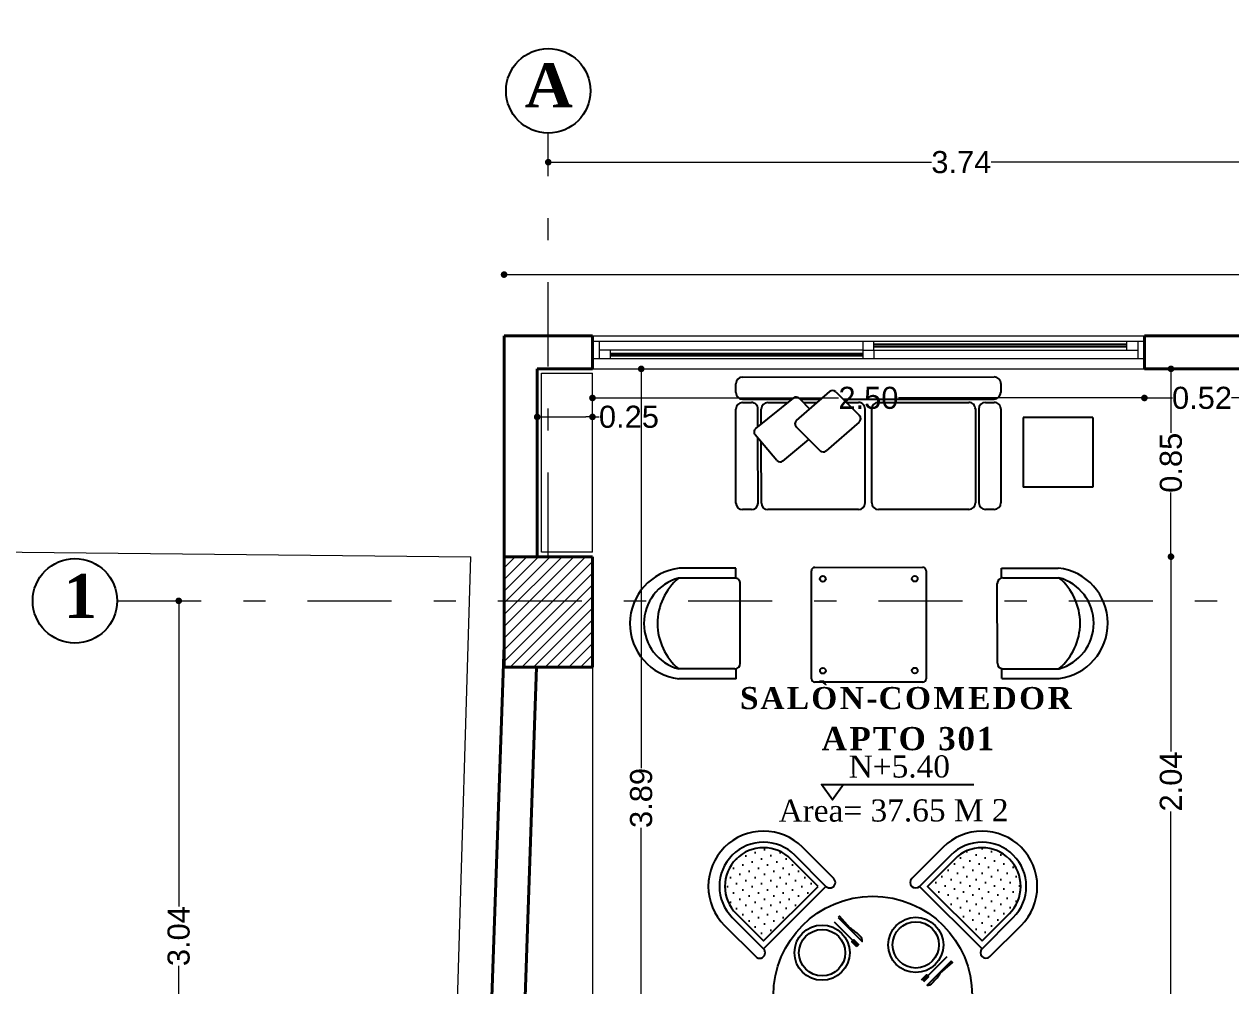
# Model space of a CAD drawing. Header units: inches. Extents: x 2908 to 3459, y -3172 to -55.
# Drawn here: x 3277.41 to 3282.87, y -194.65 to -190.29 of the extents above; entities that cross this region are included whole.
import ezdxf

# ---------------------------------------------------------------- set-up
doc = ezdxf.new("R2010")
doc.units = ezdxf.units.IN
doc.header["$MEASUREMENT"] = 0
doc.linetypes.add('DASHDOT', pattern=[25.4, 12.7, -6.35, 0, -6.35])
for name, color, linetype, lineweight in [('Capa2', 1, 'Continuous', 25), ('COTA', 1, 'Continuous', 9), ('COTAS 01', 1, 'Continuous', 25), ('E-EJES', 1, 'DASHDOT', 5), ('Estructura', 1, 'Continuous', 40), ('linea de linderos', 3, 'Continuous', 30), ('MARCOS VENTANAS', 147, 'Continuous', 18), ('muebles madera', 44, 'Continuous', 18), ('muros 2', 5, 'Continuous', 40), ('muros bajitos', 4, 'Continuous', 15)]:
    doc.layers.add(name, color=color, linetype=linetype, lineweight=lineweight)
for name, color, linetype in [('MUE', 124, 'Continuous'), ('TEXTO', 4, 'Continuous'), ('VIDRIOS', 130, 'Continuous')]:
    doc.layers.add(name, color=color, linetype=linetype)
doc.styles.add('Arial new', font='arial.ttf')
doc.styles.add('CONSTRUCTORA', font='times.ttf', dxfattribs={"height": 0.3})
doc.dimstyles.new('GUS', dxfattribs={"dimtxt": 0.1, "dimasz": 0.03, "dimexe": 0.05, "dimexo": 0.05, "dimgap": 0.005, "dimtad": 0, "dimzin": 1, "dimdsep": 46, "dimtxsty": 'Arial new', "dimblk": 'DOT', "dimcen": 0.01, "dimse1": 1, "dimse2": 1, "dimclrd": 1, "dimclre": 252, "dimclrt": 1, "dimaunit": 1, "dimadec": 0, "dimazin": 2, "dimtfac": 1, "dimtmove": 0, "dimatfit": 2, "dimldrblk": 'ARCHTICK', "dimfxl": 1, "dimlwd": -1, "dimlwe": -1, "dimarcsym": 1})

# ---------------------------------------------------------------- blocks, each defined once
blk = doc.blocks.new('comedor')
at = {"layer": 'MUE', "linetype": 'Continuous'}
h = blk.add_hatch(dxfattribs=at)
h.set_pattern_fill('DOTS', color=256, scale=0.025, angle=180, style=0)
h.set_pattern_definition([(135, (2247.244684, 415.730582), (0.01403165, 0.0420949506), [0, -0.0396875])])
edge = h.paths.add_edge_path()
edge.add_line((2400.6479, 630.7838), (2400.5241, 630.9075))
edge.add_arc((2400.4004, 630.7838), 0.175, 45, 135)
edge.add_arc((2400.4004, 630.7838), 0.175, 135, 225)
edge.add_line((2400.2766, 630.6601), (2400.4004, 630.5363))
edge.add_line((2400.4004, 630.5363), (2400.6479, 630.7838))
h = blk.add_hatch(dxfattribs=at)
h.set_pattern_fill('DOTS', color=256, scale=0.025, angle=270, style=0)
h.set_pattern_definition([(45, (2186.337118, 783.939512), (0.0420949506, -0.01403165), [0, -0.0396875])])
edge = h.paths.add_edge_path()
edge.add_line((2401.3903, 630.5363), (2401.5141, 630.6601))
edge.add_arc((2401.3903, 630.7838), 0.175, 315, 405)
edge.add_arc((2401.3903, 630.7838), 0.175, 45, 135)
edge.add_line((2401.2666, 630.9075), (2401.1429, 630.7838))
edge.add_line((2401.1429, 630.7838), (2401.3903, 630.5363))
h = blk.add_hatch(dxfattribs=at)
h.set_pattern_fill('DOTS', color=256, scale=0.025, angle=450, style=0)
h.set_pattern_definition([(225, (2615.453614, 476.63815), (-0.0420949506, 0.01403165), [0, -0.0396875])])
edge = h.paths.add_edge_path()
edge.add_line((2400.4004, 630.0413), (2400.2766, 629.9176))
edge.add_arc((2400.4004, 629.7939), 0.175, 135, 225)
edge.add_arc((2400.4004, 629.7939), 0.175, 225, 315)
edge.add_line((2400.5241, 629.6701), (2400.6479, 629.7939))
edge.add_line((2400.6479, 629.7939), (2400.4004, 630.0413))
h = blk.add_hatch(dxfattribs=at)
h.set_pattern_fill('DOTS', color=256, scale=0.025, angle=360, style=0)
h.set_pattern_definition([(315, (2554.546047, 844.84708), (-0.01403165, -0.0420949506), [0, -0.0396875])])
edge = h.paths.add_edge_path()
edge.add_line((2401.1429, 629.7939), (2401.2666, 629.6701))
edge.add_arc((2401.3903, 629.7939), 0.175, 225, 315)
edge.add_arc((2401.3903, 629.7939), 0.175, 315, 405)
edge.add_line((2401.5141, 629.9176), (2401.3903, 630.0413))
edge.add_line((2401.3903, 630.0413), (2401.1429, 629.7939))
for p, q in [((2400.7197, 630.6236), (2400.8059, 630.5374)), ((2400.8043, 630.5359), (2400.8269, 630.5133)), ((2400.8067, 630.5382), (2400.8293, 630.5156)), ((2401.2301, 630.4645), (2401.1439, 630.3783)), ((2401.1424, 630.3799), (2401.1198, 630.3573)), ((2401.1448, 630.3775), (2401.1222, 630.3549)), ((2400.5606, 630.1131), (2400.6468, 630.1993)), ((2400.646, 630.2002), (2400.6685, 630.2228)), ((2400.6483, 630.1978), (2400.6709, 630.2204)), ((2400.984, 630.0394), (2400.9614, 630.062)), ((2400.9864, 630.0418), (2400.9638, 630.0644)), ((2401.0711, 629.9541), (2400.9849, 630.0403))]:
    blk.add_line(p, q, dxfattribs=at)
for points in [[(2400.7186, 630.8192), (2400.5772, 630.9606, 0.414214), (2400.2236, 630.9606, 0.414214), (2400.2236, 630.607), (2400.365, 630.4656)], [(2401.4257, 630.4656), (2401.5671, 630.607, 0.414214), (2401.5671, 630.9606, 0.414214), (2401.2136, 630.9606), (2401.0721, 630.8192)], [(2400.365, 630.1121), (2400.2236, 629.9706, 0.414214), (2400.2236, 629.6171, 0.414214), (2400.5772, 629.6171), (2400.7186, 629.7585)], [(2401.0721, 629.7585), (2401.2136, 629.6171, 0.414214), (2401.5671, 629.6171, 0.414214), (2401.5671, 629.9706), (2401.4257, 630.1121)]]:
    blk.add_lwpolyline(points, format="xyb", dxfattribs=at)
for points in [[(2400.6832, 630.7838), (2400.5418, 630.9252, 0.414214), (2400.259, 630.9252), (2400.259, 630.9252, 0.414214), (2400.259, 630.6424), (2400.4004, 630.501)], [(2400.6479, 630.7838), (2400.5241, 630.9075, 0.414214), (2400.2766, 630.9075, 0.414214), (2400.2766, 630.6601), (2400.4004, 630.5363)], [(2401.3903, 630.501), (2401.5318, 630.6424, 0.414214), (2401.5318, 630.9252), (2401.5318, 630.9252, 0.414214), (2401.2489, 630.9252), (2401.1075, 630.7838)], [(2401.3903, 630.5363), (2401.5141, 630.6601, 0.414214), (2401.5141, 630.9075, 0.414214), (2401.2666, 630.9075), (2401.1429, 630.7838)], [(2400.7391, 630.643), (2400.8478, 630.5343, 0.052118), (2400.8461, 630.5468, 0.114387), (2400.8435, 630.5519, 0.02315), (2400.8342, 630.5621, 0.020625), (2400.8229, 630.5726, 0.012056), (2400.8052, 630.5868, 0.026732), (2400.7967, 630.5926, 0.058467), (2400.7934, 630.5942), (2400.7451, 630.649)], [(2401.2496, 630.4451), (2401.1409, 630.3364, 0.052118), (2401.1533, 630.3381, 0.114387), (2401.1585, 630.3407, 0.02315), (2401.1686, 630.35, 0.020625), (2401.1791, 630.3613, 0.012056), (2401.1934, 630.379, 0.026732), (2401.1992, 630.3875, 0.058467), (2401.2007, 630.3908), (2401.2556, 630.4391)], [(2400.5412, 630.1325), (2400.6499, 630.2412, 0.052118), (2400.6374, 630.2396, 0.114387), (2400.6323, 630.237, 0.02315), (2400.6221, 630.2277, 0.020625), (2400.6116, 630.2163, 0.012056), (2400.5974, 630.1987, 0.026732), (2400.5916, 630.1902, 0.058467), (2400.59, 630.1868), (2400.5352, 630.1386)], [(2400.4004, 630.0767), (2400.259, 629.9353, 0.414214), (2400.259, 629.6524), (2400.259, 629.6524, 0.414214), (2400.5418, 629.6524), (2400.6832, 629.7939)], [(2400.4004, 630.0413), (2400.2766, 629.9176, 0.414214), (2400.2766, 629.6701, 0.414214), (2400.5241, 629.6701), (2400.6479, 629.7939)], [(2401.0517, 629.9346), (2400.943, 630.0433, 0.052118), (2400.9446, 630.0309, 0.114387), (2400.9472, 630.0257, 0.02315), (2400.9565, 630.0156, 0.020625), (2400.9679, 630.0051, 0.012056), (2400.9855, 629.9908, 0.026732), (2400.994, 629.985, 0.058467), (2400.9974, 629.9835), (2401.0456, 629.9286)], [(2401.1075, 629.7939), (2401.2489, 629.6524, 0.414214), (2401.5318, 629.6524), (2401.5318, 629.6524, 0.414214), (2401.5318, 629.9353), (2401.3903, 630.0767)], [(2401.1429, 629.7939), (2401.2666, 629.6701, 0.414214), (2401.5141, 629.6701, 0.414214), (2401.5141, 629.9176), (2401.3903, 630.0413)]]:
    blk.add_lwpolyline(points, format="xyb", close=True, dxfattribs=at)
for points in [[(2400.8236, 630.5099), (2400.801, 630.5325), (2400.8059, 630.5374), (2400.8101, 630.5416), (2400.8327, 630.519)], [(2401.1165, 630.3606), (2401.1391, 630.3832), (2401.1439, 630.3783), (2401.1481, 630.3741), (2401.1255, 630.3515)], [(2400.6743, 630.2171), (2400.6517, 630.1945), (2400.6468, 630.1993), (2400.6426, 630.2035), (2400.6652, 630.2261)], [(2400.9671, 630.0677), (2400.9897, 630.0451), (2400.9849, 630.0403), (2400.9807, 630.0361), (2400.9581, 630.0587)]]:
    blk.add_lwpolyline(points, dxfattribs=at)
for centre, radius in [((2400.8954, 630.2888), 0.45), ((2401.0899, 630.5186), 0.125), ((2401.0899, 630.5186), 0.105), ((2400.6656, 630.4833), 0.125), ((2400.6656, 630.4833), 0.105), ((2401.1251, 630.0943), 0.125), ((2401.1251, 630.0943), 0.105), ((2400.7009, 630.0591), 0.125), ((2400.7009, 630.0591), 0.105)]:
    blk.add_circle(centre, radius, dxfattribs=at)
for centre, start, end in [((2400.7009, 630.8015), 225, 45), ((2401.0898, 630.8015), 135, 315), ((2400.3827, 630.4833), 225, 45), ((2401.408, 630.4833), 135, 315), ((2400.3827, 630.0944), 315, 135), ((2401.408, 630.0944), 45, 225), ((2400.7009, 629.7762), 315, 135), ((2401.0898, 629.7762), 45, 225)]:
    blk.add_arc(centre, 0.025, start, end, dxfattribs=at)
blk = doc.blocks.new('_Dot')
at = {"color": 0, "linetype": 'ByBlock', "lineweight": -2}
blk.add_line((-0.5, 0), (-1, 0), dxfattribs=at)
at = {"color": 0, "linetype": 'ByBlock', "const_width": 0.5}
blk.add_lwpolyline([(-0.25, 0, 1), (0.25, 0, 1)], format="xyb", close=True, dxfattribs=at)
blk = doc.blocks.new('*D5009')
at = {"layer": 'COTA', "color": 1, "linetype": 'Continuous', "transparency": 16777216}
for p, q in [((3280.2013, -191.8824), (3280.2013, -193.6607)), ((3280.2013, -195.709), (3280.2013, -193.9306))]:
    blk.add_line(p, q, dxfattribs=at)
at = {"layer": 'Defpoints', "color": 0, "transparency": 16777216}
for p in [(3279.9805, -191.8524), (3279.9805, -195.739), (3280.2013, -195.739)]:
    blk.add_point(p, dxfattribs=at)
at = {"layer": 'COTA', "color": 1, "transparency": 16777216, "xscale": 0.03, "yscale": 0.03, "zscale": 0.03}
for p, rotation in [((3280.2013, -191.8524), 90), ((3280.2013, -195.739), 270)]:
    blk.add_blockref('_Dot', p, dxfattribs=dict(at, rotation=rotation))
at = {"layer": 'COTA', "color": 1, "transparency": 16777216, "insert": (3280.2013, -193.7957), "char_height": 0.1, "attachment_point": 5, "rotation": 90, "style": 'Arial new'}
blk.add_mtext('3.89', dxfattribs=at)
blk = doc.blocks.new('_ArchTick')
at = {"color": 0, "linetype": 'ByBlock', "const_width": 0.15}
blk.add_lwpolyline([(-0.5, -0.5), (0.5, 0.5)], dxfattribs=at)
blk = doc.blocks.new('*D5037')
at = {"layer": 'COTA', "color": 1, "linetype": 'Continuous', "transparency": 16777216}
for p, q in [((3279.7602, -192.07), (3279.9505, -192.07)), ((3279.9805, -192.07), (3280.0105, -192.07))]:
    blk.add_line(p, q, dxfattribs=at)
at = {"layer": 'Defpoints', "color": 0, "transparency": 16777216}
for p in [(3279.7302, -191.8524), (3279.9805, -191.8524), (3279.9805, -192.07)]:
    blk.add_point(p, dxfattribs=at)
at = {"layer": 'COTA', "color": 1, "transparency": 16777216, "xscale": 0.03, "yscale": 0.03, "zscale": 0.03, "rotation": 180}
blk.add_blockref('_Dot', (3279.7302, -192.07), dxfattribs=at)
at = {"layer": 'COTA', "color": 1, "transparency": 16777216, "xscale": 0.03, "yscale": 0.03, "zscale": 0.03}
blk.add_blockref('_Dot', (3279.9805, -192.07), dxfattribs=at)
at = {"layer": 'COTA', "color": 1, "transparency": 16777216, "insert": (3280.1457, -192.07), "char_height": 0.1, "attachment_point": 5, "style": 'Arial new'}
blk.add_mtext('0.25', dxfattribs=at)
blk = doc.blocks.new('*D5038')
at = {"layer": 'COTA', "color": 1, "linetype": 'Continuous', "transparency": 16777216}
for p, q in [((3280.0105, -191.9843), (3281.0949, -191.9843)), ((3282.4505, -191.9843), (3281.366, -191.9843))]:
    blk.add_line(p, q, dxfattribs=at)
at = {"layer": 'Defpoints', "color": 0, "transparency": 16777216}
for p in [(3279.9805, -191.8524), (3282.4805, -191.8524), (3282.4805, -191.9843)]:
    blk.add_point(p, dxfattribs=at)
at = {"layer": 'COTA', "color": 1, "transparency": 16777216, "xscale": 0.03, "yscale": 0.03, "zscale": 0.03, "rotation": 180}
blk.add_blockref('_Dot', (3279.9805, -191.9843), dxfattribs=at)
at = {"layer": 'COTA', "color": 1, "transparency": 16777216, "xscale": 0.03, "yscale": 0.03, "zscale": 0.03}
blk.add_blockref('_Dot', (3282.4805, -191.9843), dxfattribs=at)
at = {"layer": 'COTA', "color": 1, "transparency": 16777216, "insert": (3281.2305, -191.9843), "char_height": 0.1, "attachment_point": 5, "style": 'Arial new'}
blk.add_mtext('2.50', dxfattribs=at)
blk = doc.blocks.new('*D5039')
at = {"layer": 'COTA', "color": 1, "linetype": 'Continuous', "transparency": 16777216}
for p, q in [((3282.5105, -191.9843), (3282.607, -191.9843)), ((3282.9722, -191.9843), (3282.8757, -191.9843))]:
    blk.add_line(p, q, dxfattribs=at)
at = {"layer": 'Defpoints', "color": 0, "transparency": 16777216}
for p in [(3282.4805, -191.8523), (3283.0022, -191.8529), (3283.0022, -191.9843)]:
    blk.add_point(p, dxfattribs=at)
at = {"layer": 'COTA', "color": 1, "transparency": 16777216, "xscale": 0.03, "yscale": 0.03, "zscale": 0.03, "rotation": 180}
blk.add_blockref('_Dot', (3282.4805, -191.9843), dxfattribs=at)
at = {"layer": 'COTA', "color": 1, "transparency": 16777216, "xscale": 0.03, "yscale": 0.03, "zscale": 0.03}
blk.add_blockref('_Dot', (3283.0022, -191.9843), dxfattribs=at)
at = {"layer": 'COTA', "color": 1, "transparency": 16777216, "insert": (3282.7413, -191.9843), "char_height": 0.1, "attachment_point": 5, "style": 'Arial new'}
blk.add_mtext('0.52', dxfattribs=at)
blk = doc.blocks.new('*D5040')
at = {"layer": 'COTA', "color": 1, "linetype": 'Continuous', "transparency": 16777216}
for p, q in [((3282.6008, -192.7329), (3282.6008, -193.5854)), ((3282.6008, -194.709), (3282.6008, -193.8565))]:
    blk.add_line(p, q, dxfattribs=at)
at = {"layer": 'Defpoints', "color": 0, "transparency": 16777216}
for p in [(3282.6008, -192.7029), (3282.8722, -192.7029), (3282.8722, -194.739)]:
    blk.add_point(p, dxfattribs=at)
at = {"layer": 'COTA', "color": 1, "transparency": 16777216, "xscale": 0.03, "yscale": 0.03, "zscale": 0.03}
for p, rotation in [((3282.6008, -192.7029), 90), ((3282.6008, -194.739), 270)]:
    blk.add_blockref('_Dot', p, dxfattribs=dict(at, rotation=rotation))
at = {"layer": 'COTA', "color": 1, "transparency": 16777216, "insert": (3282.6008, -193.7209), "char_height": 0.1, "attachment_point": 5, "rotation": 90, "style": 'Arial new'}
blk.add_mtext('2.04', dxfattribs=at)
blk = doc.blocks.new('*D5041')
at = {"layer": 'COTA', "color": 1, "linetype": 'Continuous', "transparency": 16777216}
for p, q in [((3282.6008, -191.8824), (3282.6008, -192.1424)), ((3282.6008, -192.6729), (3282.6008, -192.4129))]:
    blk.add_line(p, q, dxfattribs=at)
at = {"layer": 'Defpoints', "color": 0, "transparency": 16777216}
for p in [(3282.6008, -191.8524), (3282.8722, -191.8524), (3282.8722, -192.7029)]:
    blk.add_point(p, dxfattribs=at)
at = {"layer": 'COTA', "color": 1, "transparency": 16777216, "xscale": 0.03, "yscale": 0.03, "zscale": 0.03}
for p, rotation in [((3282.6008, -191.8524), 90), ((3282.6008, -192.7029), 270)]:
    blk.add_blockref('_Dot', p, dxfattribs=dict(at, rotation=rotation))
at = {"layer": 'COTA', "color": 1, "transparency": 16777216, "insert": (3282.6008, -192.2777), "char_height": 0.1, "attachment_point": 5, "rotation": 90, "style": 'Arial new'}
blk.add_mtext('0.85', dxfattribs=at)
blk = doc.blocks.new('*D5044')
at = {"layer": 'COTA', "color": 1, "linetype": 'Continuous', "transparency": 16777216}
for p, q in [((3279.6102, -191.4256), (3282.9217, -191.4256)), ((3286.5043, -191.4256), (3283.1928, -191.4256))]:
    blk.add_line(p, q, dxfattribs=at)
at = {"layer": 'Defpoints', "color": 0, "transparency": 16777216}
for p in [(3286.5343, -191.4256), (3279.5802, -191.7024), (3286.5343, -191.8524)]:
    blk.add_point(p, dxfattribs=at)
at = {"layer": 'COTA', "color": 1, "transparency": 16777216, "xscale": 0.03, "yscale": 0.03, "zscale": 0.03, "rotation": 180}
blk.add_blockref('_Dot', (3279.5802, -191.4256), dxfattribs=at)
at = {"layer": 'COTA', "color": 1, "transparency": 16777216, "xscale": 0.03, "yscale": 0.03, "zscale": 0.03}
blk.add_blockref('_Dot', (3286.5343, -191.4256), dxfattribs=at)
at = {"layer": 'COTA', "color": 1, "transparency": 16777216, "insert": (3283.0572, -191.4256), "char_height": 0.1, "attachment_point": 5, "style": 'Arial new'}
blk.add_mtext('6.95', dxfattribs=at)
blk = doc.blocks.new('*D5046')
at = {"layer": 'COTA', "color": 1, "linetype": 'Continuous', "transparency": 16777216}
for p, q in [((3279.8103, -190.9167), (3281.5167, -190.9167)), ((3283.4923, -190.9167), (3281.7859, -190.9167))]:
    blk.add_line(p, q, dxfattribs=at)
at = {"layer": 'Defpoints', "color": 0, "transparency": 16777216}
for p in [(3279.7803, -190.7846), (3283.5223, -190.7846), (3283.5223, -190.9167)]:
    blk.add_point(p, dxfattribs=at)
at = {"layer": 'COTA', "color": 1, "transparency": 16777216, "xscale": 0.03, "yscale": 0.03, "zscale": 0.03, "rotation": 180}
blk.add_blockref('_Dot', (3279.7803, -190.9167), dxfattribs=at)
at = {"layer": 'COTA', "color": 1, "transparency": 16777216, "xscale": 0.03, "yscale": 0.03, "zscale": 0.03}
blk.add_blockref('_Dot', (3283.5223, -190.9167), dxfattribs=at)
at = {"layer": 'COTA', "color": 1, "transparency": 16777216, "insert": (3281.6513, -190.9167), "char_height": 0.1, "attachment_point": 5, "style": 'Arial new'}
blk.add_mtext('3.74', dxfattribs=at)
blk = doc.blocks.new('*D5047')
at = {"layer": 'COTA', "color": 1, "linetype": 'Continuous', "transparency": 16777216}
for p, q in [((3278.1066, -192.9329), (3278.1066, -194.2866)), ((3278.1066, -195.9095), (3278.1066, -194.5558))]:
    blk.add_line(p, q, dxfattribs=at)
at = {"layer": 'Defpoints', "color": 0, "transparency": 16777216}
for p in [(3277.8279, -192.9029), (3277.8279, -195.9395), (3278.1066, -195.9395)]:
    blk.add_point(p, dxfattribs=at)
at = {"layer": 'COTA', "color": 1, "transparency": 16777216, "xscale": 0.03, "yscale": 0.03, "zscale": 0.03}
for p, rotation in [((3278.1066, -192.9029), 90), ((3278.1066, -195.9395), 270)]:
    blk.add_blockref('_Dot', p, dxfattribs=dict(at, rotation=rotation))
at = {"layer": 'COTA', "color": 1, "transparency": 16777216, "insert": (3278.1066, -194.4212), "char_height": 0.1, "attachment_point": 5, "rotation": 90, "style": 'Arial new'}
blk.add_mtext('3.04', dxfattribs=at)
blk = doc.blocks.new('ESTRUCTURA 5')
at = {"layer": 'muros bajitos'}
h = blk.add_hatch(dxfattribs=at)
h.set_pattern_fill('ANSI31', color=256, scale=0.3, style=0)
h.set_pattern_definition([(45, (54.95985, -41.92863), (-0.0265165043, 0.0265165043), [])])
h.paths.add_polyline_path([(3330.5196, -189.1669), (3330.5196, -188.6669), (3330.1193, -188.6669), (3330.1193, -189.1669)])
at = {"layer": 'Estructura'}
for p, q in [((3330.5196, -188.6669), (3330.1193, -188.6669)), ((3330.1193, -188.6669), (3330.1193, -189.1669)), ((3330.5196, -188.6669), (3330.5196, -189.1669)), ((3330.5196, -189.1669), (3330.1193, -189.1669))]:
    blk.add_line(p, q, dxfattribs=at)
at = {"layer": 'muros bajitos'}
for p, q in [((3330.5196, -188.6669), (3330.1193, -188.6669)), ((3330.1193, -188.6669), (3330.1193, -189.1669)), ((3330.5196, -188.6669), (3330.5196, -189.1669))]:
    blk.add_line(p, q, dxfattribs=at)

msp = doc.modelspace()

# ---------------------------------------------------------------- hatches: boundary and pattern name
at = {"layer": 'muebles madera'}
h = msp.add_hatch(dxfattribs=at)
h.set_pattern_fill('LINE', color=256, scale=0.3, style=0)
h.paths.add_polyline_path([(3283.5223, -193.2179), (3283.3022, -193.2179), (3283.3022, -192.9029), (3283.0422, -192.9029), (3283.0422, -194.569), (3283.5223, -194.569)])
h.paths.add_polyline_path([(3283.4661, -193.8313, -1), (3283.269, -193.8313, -1)], flags=16)
h.paths.add_polyline_path([(3283.6222, -193.2179), (3283.5223, -193.2179), (3283.5223, -194.569), (3283.6222, -194.569)])
h.paths.add_polyline_path([(3282.6546, -193.7739), (3282.7887, -193.7739), (3282.7887, -193.9239), (3282.6547, -193.9239)], flags=9)
h.paths.add_polyline_path([(3282.6242, -193.729), (3282.7622, -193.729), (3282.7622, -193.8812), (3282.6242, -193.8813)], flags=9)

# ---------------------------------------------------------------- linework, layer by layer
at = {"layer": 'Capa2'}
for centre in [(3279.7803, -190.5934), (3277.6366, -192.9029)]:
    msp.add_circle(centre, 0.1912, dxfattribs=at)
at = {"layer": 'E-EJES', "ltscale": 0.03}
for p, q in [((3279.7803, -192.7034), (3279.7803, -190.7846)), ((3277.8279, -192.9029), (3293.0976, -192.9029))]:
    msp.add_line(p, q, dxfattribs=at)
at = {"layer": 'MARCOS VENTANAS'}
for p, q in [((3279.9805, -191.7275), (3282.4805, -191.7275)), ((3280.0105, -191.7275), (3280.0105, -191.8075)), ((3280.0105, -191.7275), (3280.0105, -191.8075)), ((3281.2055, -191.7275), (3281.2055, -191.7675)), ((3281.2055, -191.7275), (3281.2055, -191.7675)), ((3281.2555, -191.7675), (3281.2555, -191.7275)), ((3282.4005, -191.7675), (3282.4005, -191.7275)), ((3282.4505, -191.7275), (3282.4505, -191.8075)), ((3282.4505, -191.7275), (3282.4505, -191.8075)), ((3281.2055, -191.7675), (3280.0105, -191.7675)), ((3280.0605, -191.7675), (3280.0605, -191.8075)), ((3281.2055, -191.7675), (3281.2055, -191.8075)), ((3281.2055, -191.7675), (3281.2555, -191.7675)), ((3281.2055, -191.7675), (3281.2555, -191.7675)), ((3281.2555, -191.7675), (3282.4505, -191.7675)), ((3281.2555, -191.7675), (3281.2555, -191.8075)), ((3282.4805, -191.8075), (3279.9805, -191.8075))]:
    msp.add_line(p, q, dxfattribs=at)
at = {"layer": 'MUE', "linetype": 'Continuous'}
for p, q in [((3280.6601, -191.8899), (3281.8001, -191.8891)), ((3280.6601, -191.8899), (3281.8001, -191.8891)), ((3280.6302, -191.96), (3280.6301, -191.92)), ((3280.6302, -191.96), (3280.6301, -191.92)), ((3281.8301, -191.919), (3281.8302, -191.959)), ((3281.8301, -191.919), (3281.8302, -191.959)), ((3280.6602, -191.9899), (3280.8855, -191.9898)), ((3280.6602, -192.0049), (3280.7002, -192.0049)), ((3280.7202, -192.1231), (3280.8916, -191.9849)), ((3280.7752, -192.0049), (3280.8669, -192.0048)), ((3280.9047, -192.0865), (3281.055, -191.9555)), ((3280.9185, -191.9865), (3280.9646, -192.0343)), ((3280.9216, -191.9897), (3281.0158, -191.9897)), ((3280.9361, -192.0047), (3280.9986, -192.0047)), ((3281.0823, -191.9564), (3281.1896, -192.0639)), ((3281.1154, -191.9896), (3281.8002, -191.9891)), ((3281.1304, -192.0046), (3281.1852, -192.0045)), ((3281.2752, -192.0045), (3281.6852, -192.0041)), ((3281.7602, -192.0041), (3281.8002, -192.0041)), ((3280.6305, -192.46), (3280.6302, -192.035)), ((3280.7303, -192.115), (3280.7302, -192.0349)), ((3280.7453, -192.1029), (3280.7452, -192.0349)), ((3281.2155, -192.4595), (3281.2152, -192.0345)), ((3281.2455, -192.4595), (3281.2452, -192.0345)), ((3281.7152, -192.0341), (3281.7155, -192.4591)), ((3281.7302, -192.0341), (3281.7305, -192.4591)), ((3281.8302, -192.034), (3281.8305, -192.459)), ((3281.0118, -192.2231), (3280.9038, -192.1157)), ((3281.1886, -192.0931), (3281.0391, -192.2239)), ((3282.2465, -192.0729), (3281.9315, -192.0732)), ((3281.9315, -192.0732), (3281.9317, -192.3882)), ((3282.2465, -192.0729), (3282.2467, -192.3879)), ((3280.8152, -192.2671), (3280.7175, -192.1516)), ((3280.7305, -192.4599), (3280.7303, -192.1668)), ((3280.7455, -192.4599), (3280.7453, -192.1845)), ((3280.8432, -192.2697), (3280.9611, -192.1727)), ((3282.2467, -192.3879), (3281.9317, -192.3882)), ((3280.7006, -192.4899), (3280.6606, -192.4899)), ((3281.1856, -192.4895), (3280.7756, -192.4899)), ((3281.6856, -192.4891), (3281.2756, -192.4895)), ((3281.8006, -192.4891), (3281.7606, -192.4891)), ((3280.6304, -192.7555), (3280.3735, -192.7557)), ((3280.6305, -192.8), (3280.6304, -192.7555)), ((3280.9724, -193.2558), (3280.9721, -192.767)), ((3280.9877, -192.7514), (3281.4765, -192.751)), ((3281.4921, -192.7666), (3281.4924, -193.2554)), ((3281.8337, -192.7545), (3282.0906, -192.7543)), ((3281.8337, -192.7991), (3281.8337, -192.7545)), ((3280.6249, -192.7996), (3280.3708, -192.7998)), ((3280.6502, -193.1863), (3280.65, -192.8246)), ((3281.8145, -193.1854), (3281.8143, -192.8237)), ((3281.8392, -192.7987), (3282.0934, -192.7985)), ((3280.6253, -193.2113), (3280.3711, -193.2115)), ((3280.6308, -193.2555), (3280.3711, -193.2557)), ((3280.6308, -193.2555), (3280.6308, -193.2113)), ((3281.8341, -193.2545), (3281.834, -193.2104)), ((3281.8341, -193.2545), (3282.0937, -193.2543)), ((3281.8396, -193.2104), (3282.0937, -193.2102)), ((3281.4769, -193.271), (3280.9881, -193.2714))]:
    msp.add_line(p, q, dxfattribs=at)
for centre in [(3281.0241, -192.8033), (3281.4401, -192.803), (3281.0244, -193.2193), (3281.4404, -193.219)]:
    msp.add_circle(centre, 0.013, dxfattribs=at)
for centre, radius, start, end in [((3280.6601, -191.9199), 0.03, 90.0447, 180.0447), ((3280.6601, -191.9199), 0.03, 90.0447, 180.0447), ((3281.8001, -191.9191), 0.03, 0.0447, 90.0447), ((3281.8001, -191.9191), 0.03, 0.0447, 90.0447), ((3281.0681, -191.9706), 0.02, 44.9624, 131.0797), ((3281.0681, -191.9706), 0.02, 44.9624, 131.0797), ((3280.6602, -191.9599), 0.03, 180.0447, 270.0447), ((3280.6602, -192.0349), 0.03, 90.0447, 180.0447), ((3280.7002, -192.0349), 0.03, 0.0447, 90.0447), ((3280.7752, -192.0349), 0.03, 90.0447, 180.0447), ((3280.9041, -192.0004), 0.02, 43.9713, 128.8996), ((3281.1852, -192.0345), 0.03, 0.0447, 90.0447), ((3281.2752, -192.0345), 0.03, 90.0447, 180.0447), ((3281.6852, -192.0341), 0.03, 0.0447, 90.0447), ((3281.7602, -192.0341), 0.03, 90.0447, 180.0447), ((3281.8002, -191.9591), 0.03, 270.0447, 0.0447), ((3281.8002, -192.0341), 0.03, 0.0447, 90.0447), ((3280.9179, -192.1016), 0.02, 131.0797, 225.1921), ((3281.1755, -192.078), 0.02, 311.1795, 44.9624), ((3280.7327, -192.1387), 0.02, 128.8996, 220.242), ((3281.0259, -192.2089), 0.02, 225.1921, 311.1795), ((3280.8305, -192.2542), 0.02, 220.242, 309.4569), ((3280.6605, -192.4599), 0.03, 180.0447, 270.0447), ((3280.7005, -192.4599), 0.03, 270.0447, 0.0447), ((3280.7755, -192.4599), 0.03, 180.0447, 270.0447), ((3281.1855, -192.4595), 0.03, 270.0447, 0.0447), ((3281.2755, -192.4595), 0.03, 180.0447, 270.0447), ((3281.6855, -192.4591), 0.03, 270.0447, 0.0447), ((3281.7605, -192.4591), 0.03, 180.0447, 270.0447), ((3281.8005, -192.4591), 0.03, 270.0447, 0.0447), ((3280.4018, -193.0058), 0.2517, 96.4678, 262.9952), ((3280.9877, -192.767), 0.0156, 90.0447, 180.0447), ((3281.4765, -192.7666), 0.0156, 0.0447, 90.0447), ((3282.0627, -193.0045), 0.2517, 277.0942, 83.6216), ((3280.4271, -193.0056), 0.2134, 105.2936, 254.7957), ((3280.5442, -193.0055), 0.269, 130.1203, 229.9691), ((3280.625, -192.8246), 0.025, 0.0447, 90.0447), ((3281.8393, -192.8237), 0.025, 90.0447, 180.0447), ((3281.9203, -193.0045), 0.269, 310.1203, 49.9691), ((3282.0374, -193.0044), 0.2134, 285.2936, 74.7957), ((3280.6252, -193.1863), 0.025, 270.0447, 0.0447), ((3281.8395, -193.1854), 0.025, 180.0447, 270.0447), ((3280.988, -193.2558), 0.0156, 180.0447, 270.0447), ((3281.4768, -193.2554), 0.0156, 270.0447, 0.0447)]:
    msp.add_arc(centre, radius, start, end, dxfattribs=at)
at = {"layer": 'muebles madera'}
for p, q in [((3279.7502, -192.6829), (3279.7502, -191.8724)), ((3279.7502, -191.8724), (3279.9805, -191.8724)), ((3279.7502, -191.8724), (3279.9805, -191.8724)), ((3279.9805, -192.6829), (3279.9805, -191.8724)), ((3279.9805, -192.6829), (3279.7502, -192.6829)), ((3279.9805, -193.1029), (3279.9805, -195.739))]:
    msp.add_line(p, q, dxfattribs=at)
at = {"layer": 'muros 2'}
for p, q in [((3279.5802, -192.7024), (3279.5802, -191.7024)), ((3279.5802, -191.7024), (3279.9805, -191.7024)), ((3279.9805, -191.8524), (3279.9805, -191.7024)), ((3282.4805, -191.8524), (3282.4805, -191.7023)), ((3282.4805, -191.7024), (3283.7224, -191.7024)), ((3279.7302, -192.7024), (3279.7302, -191.8524)), ((3279.7302, -191.8524), (3279.9805, -191.8524)), ((3282.4805, -191.8524), (3283.7224, -191.8524)), ((3279.489, -195.739), (3279.5802, -193.1029)), ((3279.6391, -195.739), (3279.7268, -193.2029))]:
    msp.add_line(p, q, dxfattribs=at)
at = {"layer": 'muros bajitos'}
for p, q in [((3279.9805, -191.7024), (3282.4805, -191.7023)), ((3279.9805, -191.8524), (3282.4805, -191.8523)), ((3279.2236, -199.5778), (3279.4301, -192.7029)), ((3279.2236, -199.5778), (3279.4301, -192.7029))]:
    msp.add_line(p, q, dxfattribs=at)
at = {"layer": 'muros bajitos', "flags": 128}
msp.add_lwpolyline([(3273.3317, -192.6402), (3279.4301, -192.7029)], dxfattribs=at)
at = {"layer": 'TEXTO', "ltscale": 0.008}
msp.add_lwpolyline([(3281.1176, -193.7345), (3281.0676, -193.8045), (3281.0176, -193.7345), (3281.7084, -193.7345)], dxfattribs=at)
at = {"layer": 'VIDRIOS'}
for p, q in [((3280.0605, -191.7825), (3281.2055, -191.7825)), ((3282.4005, -191.7425), (3281.2555, -191.7425)), ((3282.4005, -191.7525), (3281.2555, -191.7525)), ((3280.0605, -191.7925), (3281.2055, -191.7925))]:
    msp.add_line(p, q, dxfattribs=at)

# ---------------------------------------------------------------- block references
at = {"layer": 'linea de linderos'}
msp.add_blockref('ESTRUCTURA 5', (-50.5392, -4.036), dxfattribs=at)
at = {"layer": 'MUE'}
msp.add_blockref('comedor', (880.355, -824.9796), dxfattribs=at)

# ---------------------------------------------------------------- texts
at = {"layer": 'COTAS 01', "char_height": 0.1, "attachment_point": 1, "rotation": 0.1492, "style": 'CONSTRUCTORA'}
for s, width, insert in [('N+5.40', 0.828029, (3281.1411, -193.6038)), ('Area= 37.65 M 2 ', 1.114537, (3280.8234, -193.8035))]:
    msp.add_mtext_dynamic_manual_height_columns(s, width=width, gutter_width=0.5, heights=[0], dxfattribs=dict(at, insert=insert))
at = {"layer": 'TEXTO', "char_height": 0.2, "width": 4.725521, "attachment_point": 1, "rotation": 359.9982, "style": 'CONSTRUCTORA'}
for s, insert in [('{\\fTimes New Roman|b1|i0|c0|p18;\\T1.1;A}', (3279.6738, -190.4685)), ('{\\fTimes New Roman|b1|i0|c0|p18;\\T1.1;1}', (3277.5858, -192.7811))]:
    msp.add_mtext(s, dxfattribs=dict(at, insert=insert))
at = {"layer": 'TEXTO', "attachment_point": 1, "style": 'CONSTRUCTORA'}
for s, insert, char_height, width in [('{\\fTimes New Roman|b1|i0|c0|p18;\\T1.1;SALÒN-COMEDOR}', (3280.6486, -193.2932), 0.1, 2.362761), ('{\\fTimes New Roman|b1|i0|c0|p18;\\T1.1;APTO 301}', (3281.0183, -193.4743), 0.105, 2.480899)]:
    msp.add_mtext(s, dxfattribs=dict(at, insert=insert, char_height=char_height, width=width))

# ---------------------------------------------------------------- dimensions: what is measured, and where the dimension line sits
at = {"layer": 'COTA'}
for base, p1, p2, picture, middle in [((3283.5223, -190.9167), (3279.7803, -190.7846), (3283.5223, -190.7846), '*D5046', (3281.6513, -190.9167)), ((3286.5343, -191.4256), (3279.5802, -191.7024), (3286.5343, -191.8524), '*D5044', (3283.0572, -191.4256)), ((3282.4805, -191.9843), (3279.9805, -191.8524), (3282.4805, -191.8524), '*D5038', (3281.2305, -191.9843)), ((3283.0022, -191.9843), (3282.4805, -191.8523), (3283.0022, -191.8529), '*D5039', (3282.7413, -191.9843))]:
    dim = msp.add_linear_dim(base=base, p1=p1, p2=p2, dimstyle='GUS', dxfattribs=at)
    dim.commit()
    dim.dimension.update_dxf_attribs({"geometry": picture, "text_midpoint": middle})
dim = msp.add_linear_dim(base=(3280.2013, -195.739), p1=(3279.9805, -191.8524), p2=(3279.9805, -195.739), angle=90, dimstyle='GUS', dxfattribs=at)
dim.commit()
dim.dimension.update_dxf_attribs({"geometry": '*D5009', "text_midpoint": (3280.2013, -193.7957), "dimtype": 160})
for base, p1, p2, picture, middle in [((3282.6008, -191.8524), (3282.8722, -192.7029), (3282.8722, -191.8524), '*D5041', (3282.6008, -192.2777)), ((3282.6008, -192.7029), (3282.8722, -194.739), (3282.8722, -192.7029), '*D5040', (3282.6008, -193.7209)), ((3278.1066, -195.9395), (3277.8279, -192.9029), (3277.8279, -195.9395), '*D5047', (3278.1066, -194.4212))]:
    dim = msp.add_linear_dim(base=base, p1=p1, p2=p2, angle=90, dimstyle='GUS', dxfattribs=at)
    dim.commit()
    dim.dimension.update_dxf_attribs({"geometry": picture, "text_midpoint": middle})
dim = msp.add_linear_dim(base=(3279.9805, -192.07), p1=(3279.7302, -191.8524), p2=(3279.9805, -191.8524), dimstyle='GUS', dxfattribs=at)
dim.commit()
dim.dimension.update_dxf_attribs({"geometry": '*D5037', "text_midpoint": (3280.1457, -192.07), "dimtype": 160})

doc.saveas('drawing.dxf')
